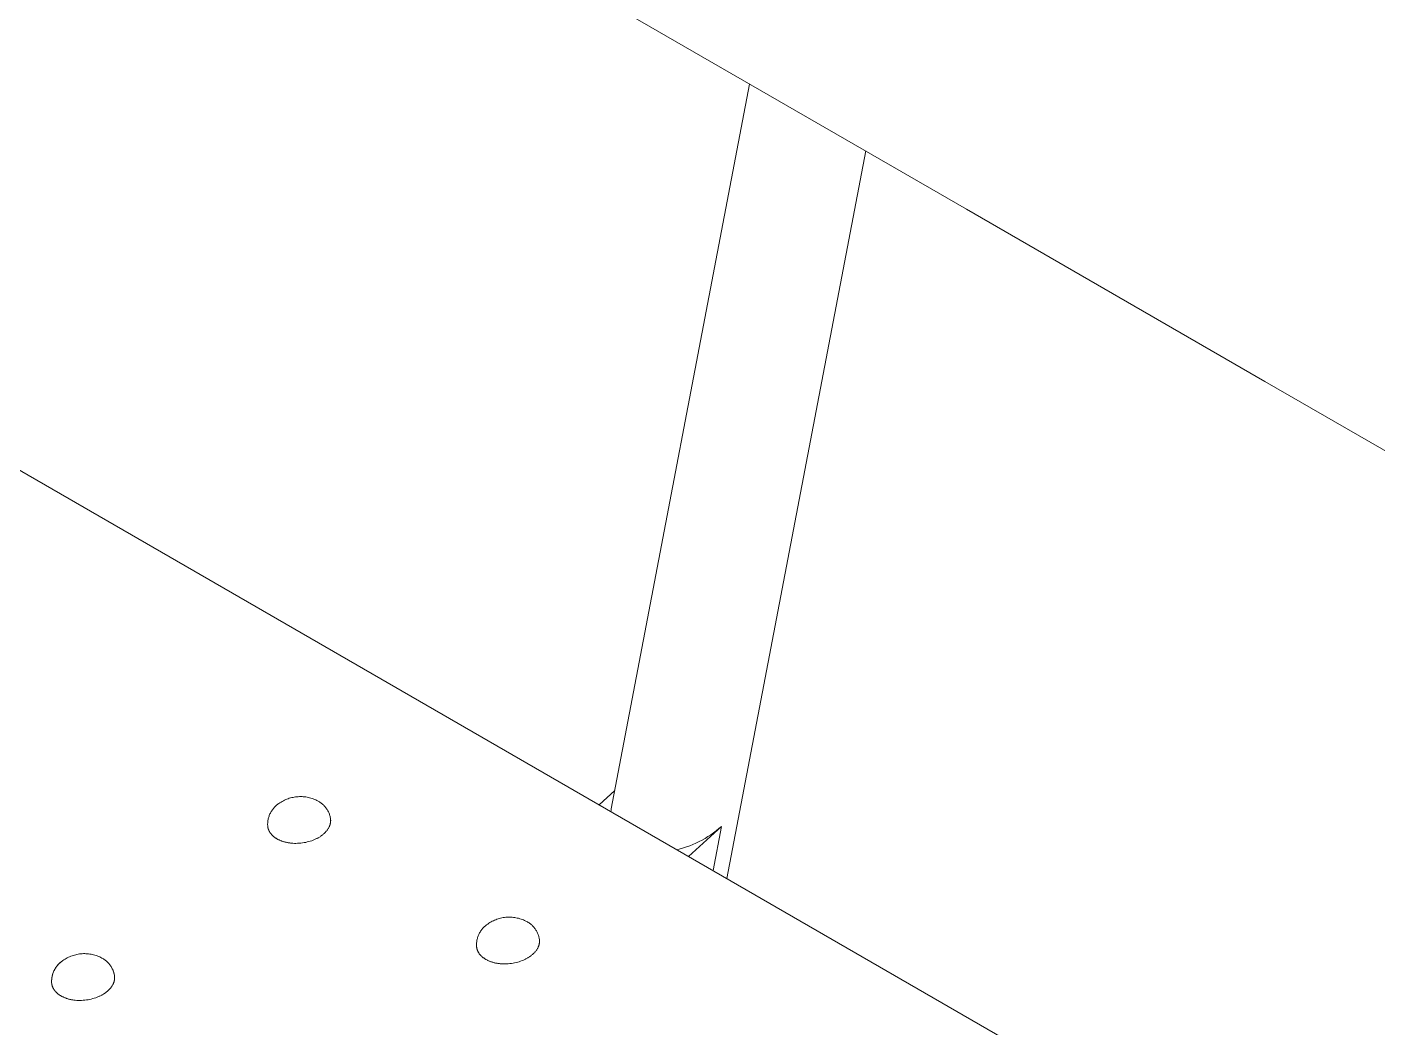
# Model space of a CAD drawing. Header units: millimetres. Extents: x -67 to 4862, y -244 to 3199.
# Drawn here: x 3410.8 to 3671.2, y 1704.1 to 1897 of the extents above; entities that cross this region are included whole.
import ezdxf

# ---------------------------------------------------------------- set-up
doc = ezdxf.new("R2010")
doc.units = ezdxf.units.MM
doc.layers.add('ZANO_R', color=7, linetype='Continuous', lineweight=0)

msp = doc.modelspace()

# ---------------------------------------------------------------- linework, layer by layer
at = {"layer": 'ZANO_R'}
for p, q in [((3425.08, 1958.24), (3592, 1861.87)), ((3523.47, 1746.14), (3550.14, 1886.03)), ((3572.54, 1873.11), (3545.76, 1732.7)), ((3592, 1861.87), (3649.55, 1828.64)), ((3649.55, 1828.64), (4570.03, 1297.2)), ((4086.7, 1420.39), (3400.65, 1816.49)), ((3459.23, 1747.11), (3459.37, 1747.21)), ((3459.37, 1747.21), (3459.57, 1747.35)), ((3459.57, 1747.35), (3459.78, 1747.48)), ((3459.78, 1747.48), (3460, 1747.6)), ((3460, 1747.6), (3460.22, 1747.72)), ((3460.22, 1747.72), (3460.44, 1747.83)), ((3460.44, 1747.83), (3460.67, 1747.94)), ((3460.67, 1747.94), (3460.89, 1748.03)), ((3460.89, 1748.03), (3461.13, 1748.12)), ((3461.13, 1748.12), (3461.36, 1748.2)), ((3461.36, 1748.2), (3461.6, 1748.27)), ((3461.6, 1748.27), (3461.84, 1748.33)), ((3461.84, 1748.33), (3462.09, 1748.38)), ((3462.09, 1748.38), (3462.33, 1748.43)), ((3462.33, 1748.43), (3462.58, 1748.46)), ((3462.58, 1748.46), (3462.82, 1748.49)), ((3462.82, 1748.49), (3463.07, 1748.51)), ((3463.07, 1748.51), (3463.32, 1748.52)), ((3463.32, 1748.52), (3463.57, 1748.53)), ((3463.57, 1748.53), (3463.82, 1748.52)), ((3463.82, 1748.52), (3464.06, 1748.5)), ((3464.06, 1748.5), (3464.31, 1748.48)), ((3464.31, 1748.48), (3464.56, 1748.45)), ((3464.56, 1748.45), (3464.8, 1748.41)), ((3464.8, 1748.41), (3465.05, 1748.36)), ((3465.05, 1748.36), (3465.29, 1748.3)), ((3465.29, 1748.3), (3465.53, 1748.23)), ((3465.53, 1748.23), (3465.77, 1748.16)), ((3465.77, 1748.16), (3466, 1748.08)), ((3466, 1748.08), (3466.23, 1747.98)), ((3466.23, 1747.98), (3466.46, 1747.89)), ((3466.46, 1747.89), (3466.69, 1747.78)), ((3466.69, 1747.78), (3466.91, 1747.66)), ((3466.91, 1747.66), (3467.05, 1747.59)), ((3467.05, 1747.59), (3467.19, 1747.5)), ((3467.19, 1747.5), (3467.32, 1747.41)), ((3467.32, 1747.41), (3467.45, 1747.32)), ((3467.45, 1747.32), (3467.58, 1747.22)), ((3467.58, 1747.22), (3467.71, 1747.12)), ((3521.11, 1746.94), (3524.15, 1749.7)), ((3457.36, 1744.42), (3457.4, 1744.58)), ((3457.4, 1744.58), (3457.46, 1744.74)), ((3457.46, 1744.74), (3457.51, 1744.89)), ((3457.51, 1744.89), (3457.58, 1745.05)), ((3457.58, 1745.05), (3457.64, 1745.2)), ((3457.64, 1745.2), (3457.72, 1745.35)), ((3457.72, 1745.35), (3457.79, 1745.5)), ((3457.79, 1745.5), (3457.88, 1745.65)), ((3457.88, 1745.65), (3457.97, 1745.79)), ((3457.97, 1745.79), (3458.06, 1745.93)), ((3458.06, 1745.93), (3458.16, 1746.06)), ((3458.16, 1746.06), (3458.26, 1746.19)), ((3458.26, 1746.19), (3458.37, 1746.32)), ((3458.37, 1746.32), (3458.48, 1746.45)), ((3458.48, 1746.45), (3458.59, 1746.57)), ((3458.59, 1746.57), (3458.71, 1746.69)), ((3458.71, 1746.69), (3458.84, 1746.8)), ((3458.84, 1746.8), (3458.96, 1746.91)), ((3458.96, 1746.91), (3459.1, 1747.01)), ((3459.1, 1747.01), (3459.23, 1747.11)), ((3467.71, 1747.12), (3467.83, 1747.02)), ((3467.83, 1747.02), (3467.95, 1746.91)), ((3467.95, 1746.91), (3468.06, 1746.79)), ((3468.06, 1746.79), (3468.17, 1746.67)), ((3468.17, 1746.67), (3468.28, 1746.55)), ((3468.28, 1746.55), (3468.38, 1746.42)), ((3468.38, 1746.42), (3468.48, 1746.3)), ((3468.48, 1746.3), (3468.57, 1746.16)), ((3468.57, 1746.16), (3468.66, 1746.03)), ((3468.66, 1746.03), (3468.75, 1745.89)), ((3468.75, 1745.89), (3468.82, 1745.75)), ((3468.82, 1745.75), (3468.9, 1745.6)), ((3468.9, 1745.6), (3468.97, 1745.46)), ((3468.97, 1745.46), (3469.03, 1745.31)), ((3469.03, 1745.31), (3469.09, 1745.16)), ((3469.09, 1745.16), (3469.14, 1745)), ((3469.14, 1745), (3469.19, 1744.85)), ((3469.19, 1744.85), (3469.23, 1744.69)), ((3469.23, 1744.69), (3469.27, 1744.54)), ((3523.39, 1745.62), (3523.42, 1745.88)), ((3523.42, 1745.88), (3523.47, 1746.13)), ((3457.19, 1743.26), (3457.2, 1743.43)), ((3457.19, 1743.09), (3457.19, 1743.26)), ((3457.2, 1742.93), (3457.19, 1743.09)), ((3457.2, 1743.43), (3457.21, 1743.59)), ((3457.21, 1742.76), (3457.2, 1742.93)), ((3457.21, 1743.59), (3457.23, 1743.76)), ((3457.21, 1742.76), (3457.21, 1742.71)), ((3457.21, 1742.71), (3457.22, 1742.67)), ((3457.22, 1742.67), (3457.23, 1742.62)), ((3457.23, 1743.76), (3457.25, 1743.93)), ((3457.23, 1742.62), (3457.23, 1742.58)), ((3457.23, 1742.58), (3457.24, 1742.53)), ((3457.24, 1742.53), (3457.25, 1742.48)), ((3457.25, 1743.93), (3457.28, 1744.09)), ((3457.25, 1742.48), (3457.27, 1742.44)), ((3457.27, 1742.44), (3457.28, 1742.39)), ((3457.28, 1744.09), (3457.32, 1744.25)), ((3457.28, 1742.39), (3457.29, 1742.35)), ((3457.29, 1742.35), (3457.3, 1742.3)), ((3457.3, 1742.3), (3457.32, 1742.26)), ((3457.32, 1744.25), (3457.36, 1744.42)), ((3457.32, 1742.26), (3457.33, 1742.22)), ((3457.33, 1742.22), (3457.36, 1742.13)), ((3457.36, 1742.13), (3457.4, 1742.04)), ((3457.4, 1742.04), (3457.44, 1741.96)), ((3457.44, 1741.96), (3457.48, 1741.87)), ((3468.51, 1741.85), (3468.59, 1741.95)), ((3468.59, 1741.95), (3468.67, 1742.04)), ((3468.67, 1742.04), (3468.74, 1742.14)), ((3468.74, 1742.14), (3468.81, 1742.25)), ((3468.81, 1742.25), (3468.88, 1742.35)), ((3468.88, 1742.35), (3468.94, 1742.45)), ((3468.94, 1742.45), (3468.99, 1742.56)), ((3468.99, 1742.56), (3469.05, 1742.66)), ((3469.05, 1742.66), (3469.07, 1742.72)), ((3469.07, 1742.72), (3469.1, 1742.77)), ((3469.1, 1742.77), (3469.12, 1742.83)), ((3469.12, 1742.83), (3469.14, 1742.88)), ((3469.14, 1742.88), (3469.16, 1742.94)), ((3469.16, 1742.94), (3469.18, 1742.99)), ((3469.18, 1742.99), (3469.2, 1743.05)), ((3469.2, 1743.05), (3469.22, 1743.1)), ((3469.22, 1743.1), (3469.24, 1743.16)), ((3469.24, 1743.16), (3469.25, 1743.21)), ((3469.25, 1743.21), (3469.27, 1743.27)), ((3469.27, 1744.54), (3469.3, 1744.38)), ((3469.27, 1743.27), (3469.28, 1743.32)), ((3469.28, 1743.32), (3469.29, 1743.38)), ((3469.29, 1743.38), (3469.3, 1743.43)), ((3469.3, 1744.38), (3469.33, 1744.22)), ((3469.3, 1743.43), (3469.31, 1743.49)), ((3469.31, 1743.49), (3469.32, 1743.55)), ((3469.32, 1743.55), (3469.33, 1743.6)), ((3469.33, 1744.16), (3469.33, 1744.22)), ((3469.34, 1744.11), (3469.33, 1744.16)), ((3469.33, 1743.66), (3469.34, 1743.72)), ((3469.33, 1743.6), (3469.33, 1743.66)), ((3469.34, 1744.05), (3469.34, 1744.11)), ((3469.34, 1743.99), (3469.34, 1744.05)), ((3469.35, 1743.94), (3469.34, 1743.99)), ((3469.34, 1743.83), (3469.35, 1743.88)), ((3469.34, 1743.77), (3469.34, 1743.83)), ((3469.34, 1743.72), (3469.34, 1743.77)), ((3469.35, 1743.88), (3469.35, 1743.94)), ((3538.38, 1736.97), (3544.71, 1742.77)), ((3543.09, 1734.25), (3544.71, 1742.77)), ((3544.22, 1742.34), (3543.71, 1741.93)), ((3544.71, 1742.77), (3544.22, 1742.34)), ((3457.48, 1741.87), (3457.52, 1741.79)), ((3457.52, 1741.79), (3457.57, 1741.71)), ((3457.57, 1741.71), (3457.62, 1741.62)), ((3457.62, 1741.62), (3457.67, 1741.55)), ((3457.67, 1741.55), (3457.73, 1741.47)), ((3457.73, 1741.47), (3457.79, 1741.39)), ((3457.79, 1741.39), (3457.85, 1741.31)), ((3457.85, 1741.31), (3457.91, 1741.24)), ((3457.91, 1741.24), (3457.97, 1741.17)), ((3457.97, 1741.17), (3458.04, 1741.1)), ((3458.04, 1741.1), (3458.11, 1741.03)), ((3458.11, 1741.03), (3458.18, 1740.96)), ((3458.18, 1740.96), (3458.26, 1740.89)), ((3458.26, 1740.89), (3458.33, 1740.83)), ((3458.33, 1740.83), (3458.41, 1740.77)), ((3458.41, 1740.77), (3458.49, 1740.71)), ((3458.49, 1740.71), (3458.57, 1740.65)), ((3458.57, 1740.65), (3458.65, 1740.59)), ((3458.65, 1740.59), (3458.73, 1740.53)), ((3458.73, 1740.53), (3458.81, 1740.48)), ((3458.81, 1740.48), (3458.9, 1740.43)), ((3458.9, 1740.43), (3458.99, 1740.37)), ((3458.99, 1740.37), (3459.08, 1740.32)), ((3459.08, 1740.32), (3459.18, 1740.27)), ((3459.18, 1740.27), (3459.29, 1740.21)), ((3459.29, 1740.21), (3459.39, 1740.16)), ((3459.39, 1740.16), (3459.5, 1740.11)), ((3459.5, 1740.11), (3459.61, 1740.06)), ((3459.61, 1740.06), (3459.73, 1740.02)), ((3459.73, 1740.02), (3459.84, 1739.97)), ((3459.84, 1739.97), (3459.96, 1739.93)), ((3459.96, 1739.93), (3460.09, 1739.89)), ((3460.09, 1739.89), (3460.21, 1739.85)), ((3460.21, 1739.85), (3460.34, 1739.81)), ((3460.34, 1739.81), (3460.47, 1739.77)), ((3460.47, 1739.77), (3460.6, 1739.74)), ((3460.6, 1739.74), (3460.74, 1739.71)), ((3460.74, 1739.71), (3460.88, 1739.68)), ((3460.88, 1739.68), (3461.02, 1739.65)), ((3461.02, 1739.65), (3461.16, 1739.62)), ((3461.16, 1739.62), (3461.3, 1739.6)), ((3461.3, 1739.6), (3461.45, 1739.58)), ((3461.45, 1739.58), (3461.59, 1739.56)), ((3461.59, 1739.56), (3461.74, 1739.54)), ((3461.74, 1739.54), (3462.05, 1739.52)), ((3462.05, 1739.52), (3462.35, 1739.5)), ((3462.35, 1739.5), (3462.66, 1739.5)), ((3462.66, 1739.5), (3462.98, 1739.51)), ((3462.98, 1739.51), (3463.29, 1739.52)), ((3463.29, 1739.52), (3463.61, 1739.55)), ((3463.61, 1739.55), (3463.92, 1739.59)), ((3463.92, 1739.59), (3464.23, 1739.64)), ((3464.23, 1739.64), (3464.54, 1739.7)), ((3464.54, 1739.7), (3464.84, 1739.77)), ((3464.84, 1739.77), (3465.14, 1739.84)), ((3465.14, 1739.84), (3465.42, 1739.93)), ((3465.42, 1739.93), (3465.7, 1740.02)), ((3465.7, 1740.02), (3465.98, 1740.13)), ((3465.98, 1740.13), (3466.24, 1740.24)), ((3466.24, 1740.24), (3466.37, 1740.29)), ((3466.37, 1740.29), (3466.49, 1740.35)), ((3466.49, 1740.35), (3466.61, 1740.41)), ((3466.61, 1740.41), (3466.73, 1740.47)), ((3466.73, 1740.47), (3466.85, 1740.53)), ((3466.85, 1740.53), (3466.96, 1740.6)), ((3466.96, 1740.6), (3467.07, 1740.66)), ((3467.07, 1740.66), (3467.18, 1740.73)), ((3467.18, 1740.73), (3467.29, 1740.79)), ((3467.29, 1740.79), (3467.39, 1740.86)), ((3467.39, 1740.86), (3467.49, 1740.93)), ((3467.49, 1740.93), (3467.58, 1741)), ((3467.58, 1741), (3467.69, 1741.07)), ((3467.69, 1741.07), (3467.79, 1741.15)), ((3467.79, 1741.15), (3467.89, 1741.23)), ((3467.89, 1741.23), (3467.98, 1741.31)), ((3467.98, 1741.31), (3468.08, 1741.4)), ((3468.08, 1741.4), (3468.17, 1741.48)), ((3468.17, 1741.48), (3468.26, 1741.57)), ((3468.26, 1741.57), (3468.35, 1741.66)), ((3468.35, 1741.66), (3468.43, 1741.76)), ((3468.43, 1741.76), (3468.51, 1741.85)), ((3539.81, 1739.55), (3539.21, 1739.29)), ((3540.4, 1739.84), (3539.81, 1739.55)), ((3540.98, 1740.14), (3540.4, 1739.84)), ((3541.55, 1740.46), (3540.98, 1740.14)), ((3542.11, 1740.8), (3541.55, 1740.46)), ((3542.65, 1741.16), (3542.11, 1740.8)), ((3543.19, 1741.54), (3542.65, 1741.16)), ((3543.71, 1741.93), (3543.19, 1741.54)), ((3536.74, 1738.44), (3536.1, 1738.28)), ((3537.37, 1738.62), (3536.74, 1738.44)), ((3537.99, 1738.82), (3537.37, 1738.62)), ((3538.6, 1739.05), (3537.99, 1738.82)), ((3539.21, 1739.29), (3538.6, 1739.05)), ((3499.25, 1723.65), (3499.38, 1723.75)), ((3499.38, 1723.75), (3499.52, 1723.85)), ((3499.52, 1723.85), (3499.66, 1723.94)), ((3499.66, 1723.94), (3499.86, 1724.08)), ((3499.86, 1724.08), (3500.07, 1724.22)), ((3500.07, 1724.22), (3500.29, 1724.34)), ((3500.29, 1724.34), (3500.51, 1724.46)), ((3500.51, 1724.46), (3500.73, 1724.57)), ((3500.73, 1724.57), (3500.95, 1724.68)), ((3500.95, 1724.68), (3501.18, 1724.77)), ((3501.18, 1724.77), (3501.42, 1724.86)), ((3501.42, 1724.86), (3501.65, 1724.94)), ((3501.65, 1724.94), (3501.89, 1725.01)), ((3501.89, 1725.01), (3502.13, 1725.07)), ((3502.13, 1725.07), (3502.37, 1725.12)), ((3502.37, 1725.12), (3502.62, 1725.17)), ((3502.62, 1725.17), (3502.87, 1725.2)), ((3502.87, 1725.2), (3503.11, 1725.23)), ((3503.11, 1725.23), (3503.36, 1725.25)), ((3503.36, 1725.25), (3503.61, 1725.26)), ((3503.61, 1725.26), (3503.86, 1725.26)), ((3503.86, 1725.26), (3504.11, 1725.26)), ((3504.11, 1725.26), (3504.35, 1725.24)), ((3504.35, 1725.24), (3504.6, 1725.22)), ((3504.6, 1725.22), (3504.85, 1725.19)), ((3504.85, 1725.19), (3505.09, 1725.15)), ((3505.09, 1725.15), (3505.34, 1725.1)), ((3505.34, 1725.1), (3505.58, 1725.04)), ((3505.58, 1725.04), (3505.82, 1724.97)), ((3505.82, 1724.97), (3506.06, 1724.9)), ((3506.06, 1724.9), (3506.29, 1724.81)), ((3506.29, 1724.81), (3506.52, 1724.72)), ((3506.52, 1724.72), (3506.75, 1724.63)), ((3506.75, 1724.63), (3506.97, 1724.52)), ((3506.97, 1724.52), (3507.19, 1724.4)), ((3507.19, 1724.4), (3507.34, 1724.33)), ((3507.34, 1724.33), (3507.47, 1724.24)), ((3507.47, 1724.24), (3507.61, 1724.15)), ((3507.61, 1724.15), (3507.74, 1724.06)), ((3507.74, 1724.06), (3507.87, 1723.96)), ((3507.87, 1723.96), (3508, 1723.86)), ((3508, 1723.86), (3508.12, 1723.75)), ((3508.12, 1723.75), (3508.24, 1723.64)), ((3497.61, 1720.99), (3497.65, 1721.16)), ((3497.65, 1721.16), (3497.69, 1721.32)), ((3497.69, 1721.32), (3497.74, 1721.48)), ((3497.74, 1721.48), (3497.8, 1721.63)), ((3497.8, 1721.63), (3497.86, 1721.79)), ((3497.86, 1721.79), (3497.93, 1721.94)), ((3497.93, 1721.94), (3498.01, 1722.09)), ((3498.01, 1722.09), (3498.08, 1722.24)), ((3498.08, 1722.24), (3498.17, 1722.38)), ((3498.17, 1722.38), (3498.26, 1722.53)), ((3498.26, 1722.53), (3498.35, 1722.67)), ((3498.35, 1722.67), (3498.45, 1722.8)), ((3498.45, 1722.8), (3498.55, 1722.93)), ((3498.55, 1722.93), (3498.66, 1723.06)), ((3498.66, 1723.06), (3498.77, 1723.19)), ((3498.77, 1723.19), (3498.88, 1723.31)), ((3498.88, 1723.31), (3499, 1723.43)), ((3499, 1723.43), (3499.13, 1723.54)), ((3499.13, 1723.54), (3499.25, 1723.65)), ((3508.24, 1723.64), (3508.35, 1723.53)), ((3508.35, 1723.53), (3508.46, 1723.41)), ((3508.46, 1723.41), (3508.57, 1723.29)), ((3508.57, 1723.29), (3508.67, 1723.16)), ((3508.67, 1723.16), (3508.77, 1723.03)), ((3508.77, 1723.03), (3508.86, 1722.9)), ((3508.86, 1722.9), (3508.95, 1722.77)), ((3508.95, 1722.77), (3509.03, 1722.63)), ((3509.03, 1722.63), (3509.11, 1722.49)), ((3509.11, 1722.49), (3509.19, 1722.34)), ((3509.19, 1722.34), (3509.26, 1722.2)), ((3509.26, 1722.2), (3509.32, 1722.05)), ((3509.32, 1722.05), (3509.38, 1721.9)), ((3509.38, 1721.9), (3509.43, 1721.74)), ((3509.43, 1721.74), (3509.48, 1721.59)), ((3509.48, 1721.59), (3509.52, 1721.43)), ((3509.52, 1721.43), (3509.56, 1721.27)), ((3509.56, 1721.27), (3509.59, 1721.12)), ((3509.59, 1721.12), (3509.62, 1720.96)), ((3497.48, 1720), (3497.49, 1720.17)), ((3497.48, 1719.83), (3497.48, 1720)), ((3497.48, 1719.66), (3497.48, 1719.83)), ((3497.49, 1719.5), (3497.48, 1719.66)), ((3497.49, 1720.17), (3497.5, 1720.33)), ((3497.5, 1719.45), (3497.49, 1719.5)), ((3497.5, 1720.33), (3497.52, 1720.5)), ((3497.51, 1719.41), (3497.5, 1719.45)), ((3497.52, 1719.36), (3497.51, 1719.41)), ((3497.52, 1720.5), (3497.54, 1720.67)), ((3497.52, 1719.31), (3497.52, 1719.36)), ((3497.53, 1719.27), (3497.52, 1719.31)), ((3497.54, 1719.22), (3497.53, 1719.27)), ((3497.54, 1720.67), (3497.57, 1720.83)), ((3497.55, 1719.18), (3497.54, 1719.22)), ((3497.57, 1719.13), (3497.55, 1719.18)), ((3497.57, 1720.83), (3497.61, 1720.99)), ((3497.58, 1719.09), (3497.57, 1719.13)), ((3497.59, 1719.04), (3497.58, 1719.09)), ((3497.61, 1719), (3497.59, 1719.04)), ((3497.62, 1718.95), (3497.61, 1719)), ((3497.65, 1718.87), (3497.62, 1718.95)), ((3497.69, 1718.78), (3497.65, 1718.87)), ((3497.73, 1718.69), (3497.69, 1718.78)), ((3497.77, 1718.61), (3497.73, 1718.69)), ((3497.81, 1718.53), (3497.77, 1718.61)), ((3497.86, 1718.44), (3497.81, 1718.53)), ((3508.8, 1718.59), (3508.72, 1718.49)), ((3508.88, 1718.69), (3508.8, 1718.59)), ((3508.96, 1718.78), (3508.88, 1718.69)), ((3509.03, 1718.88), (3508.96, 1718.78)), ((3509.1, 1718.98), (3509.03, 1718.88)), ((3509.16, 1719.09), (3509.1, 1718.98)), ((3509.23, 1719.19), (3509.16, 1719.09)), ((3509.28, 1719.3), (3509.23, 1719.19)), ((3509.34, 1719.4), (3509.28, 1719.3)), ((3509.36, 1719.46), (3509.34, 1719.4)), ((3509.39, 1719.51), (3509.36, 1719.46)), ((3509.41, 1719.57), (3509.39, 1719.51)), ((3509.43, 1719.62), (3509.41, 1719.57)), ((3509.45, 1719.67), (3509.43, 1719.62)), ((3509.47, 1719.73), (3509.45, 1719.67)), ((3509.49, 1719.78), (3509.47, 1719.73)), ((3509.51, 1719.84), (3509.49, 1719.78)), ((3509.53, 1719.9), (3509.51, 1719.84)), ((3509.54, 1719.95), (3509.53, 1719.9)), ((3509.56, 1720.01), (3509.54, 1719.95)), ((3509.57, 1720.06), (3509.56, 1720.01)), ((3509.58, 1720.12), (3509.57, 1720.06)), ((3509.59, 1720.17), (3509.58, 1720.12)), ((3509.6, 1720.23), (3509.59, 1720.17)), ((3509.61, 1720.29), (3509.6, 1720.23)), ((3509.62, 1720.34), (3509.61, 1720.29)), ((3509.62, 1720.96), (3509.62, 1720.9)), ((3509.62, 1720.9), (3509.63, 1720.85)), ((3509.63, 1720.45), (3509.62, 1720.4)), ((3509.62, 1720.4), (3509.62, 1720.34)), ((3509.63, 1720.85), (3509.63, 1720.79)), ((3509.63, 1720.79), (3509.63, 1720.73)), ((3509.63, 1720.73), (3509.64, 1720.68)), ((3509.64, 1720.62), (3509.63, 1720.57)), ((3509.63, 1720.57), (3509.63, 1720.51)), ((3509.63, 1720.51), (3509.63, 1720.45)), ((3509.64, 1720.68), (3509.64, 1720.62)), ((3416.58, 1715.87), (3416.69, 1716)), ((3416.59, 1715.89), (3416.7, 1716.02)), ((3416.69, 1716), (3416.8, 1716.13)), ((3416.7, 1716.02), (3416.81, 1716.14)), ((3416.8, 1716.13), (3416.92, 1716.25)), ((3416.81, 1716.14), (3416.93, 1716.26)), ((3416.92, 1716.25), (3417.04, 1716.37)), ((3416.93, 1716.26), (3417.05, 1716.38)), ((3417.04, 1716.37), (3417.16, 1716.48)), ((3417.05, 1716.38), (3417.17, 1716.49)), ((3417.16, 1716.48), (3417.29, 1716.59)), ((3417.17, 1716.49), (3417.3, 1716.6)), ((3417.29, 1716.59), (3417.43, 1716.7)), ((3417.3, 1716.6), (3417.43, 1716.7)), ((3417.43, 1716.7), (3417.56, 1716.8)), ((3417.43, 1716.7), (3417.56, 1716.8)), ((3417.56, 1716.8), (3417.7, 1716.9)), ((3417.56, 1716.8), (3417.7, 1716.9)), ((3417.7, 1716.9), (3417.91, 1717.04)), ((3417.7, 1716.9), (3417.91, 1717.04)), ((3417.91, 1717.04), (3418.12, 1717.17)), ((3417.91, 1717.04), (3418.12, 1717.17)), ((3418.12, 1717.17), (3418.33, 1717.3)), ((3418.12, 1717.17), (3418.33, 1717.3)), ((3418.33, 1717.3), (3418.55, 1717.42)), ((3418.33, 1717.3), (3418.55, 1717.42)), ((3418.55, 1717.42), (3418.77, 1717.53)), ((3418.55, 1717.42), (3418.77, 1717.53)), ((3418.77, 1717.53), (3419, 1717.63)), ((3418.77, 1717.53), (3419, 1717.63)), ((3419, 1717.63), (3419.23, 1717.72)), ((3419, 1717.63), (3419.23, 1717.72)), ((3419.23, 1717.72), (3419.46, 1717.81)), ((3419.23, 1717.72), (3419.46, 1717.81)), ((3419.46, 1717.81), (3419.7, 1717.89)), ((3419.46, 1717.81), (3419.7, 1717.89)), ((3419.7, 1717.89), (3419.94, 1717.96)), ((3419.7, 1717.89), (3419.94, 1717.96)), ((3419.94, 1717.96), (3420.18, 1718.02)), ((3419.94, 1717.96), (3420.18, 1718.02)), ((3420.18, 1718.02), (3420.42, 1718.08)), ((3420.18, 1718.02), (3420.42, 1718.08)), ((3420.42, 1718.08), (3420.66, 1718.12)), ((3420.42, 1718.08), (3420.66, 1718.12)), ((3420.66, 1718.12), (3420.91, 1718.16)), ((3420.66, 1718.12), (3420.91, 1718.16)), ((3420.91, 1718.16), (3421.16, 1718.19)), ((3420.91, 1718.16), (3421.16, 1718.19)), ((3421.16, 1718.19), (3421.41, 1718.21)), ((3421.16, 1718.19), (3421.41, 1718.21)), ((3421.41, 1718.21), (3421.65, 1718.22)), ((3421.41, 1718.21), (3421.65, 1718.22)), ((3421.65, 1718.22), (3421.9, 1718.22)), ((3421.65, 1718.22), (3421.9, 1718.22)), ((3421.9, 1718.22), (3422.15, 1718.21)), ((3421.9, 1718.22), (3422.15, 1718.21)), ((3422.15, 1718.21), (3422.4, 1718.2)), ((3422.15, 1718.21), (3422.4, 1718.2)), ((3422.4, 1718.2), (3422.65, 1718.17)), ((3422.4, 1718.2), (3422.65, 1718.17)), ((3422.65, 1718.17), (3422.89, 1718.14)), ((3422.65, 1718.17), (3422.89, 1718.14)), ((3422.89, 1718.14), (3423.14, 1718.1)), ((3422.89, 1718.14), (3423.14, 1718.1)), ((3423.14, 1718.1), (3423.38, 1718.05)), ((3423.14, 1718.1), (3423.38, 1718.05)), ((3423.38, 1718.05), (3423.62, 1717.99)), ((3423.38, 1718.05), (3423.62, 1717.99)), ((3423.62, 1717.99), (3423.86, 1717.93)), ((3423.62, 1717.99), (3423.86, 1717.93)), ((3423.86, 1717.93), (3424.1, 1717.85)), ((3423.86, 1717.93), (3424.1, 1717.85)), ((3424.1, 1717.85), (3424.34, 1717.77)), ((3424.1, 1717.85), (3424.34, 1717.77)), ((3424.34, 1717.77), (3424.57, 1717.68)), ((3424.34, 1717.77), (3424.57, 1717.68)), ((3424.57, 1717.68), (3424.8, 1717.58)), ((3424.57, 1717.68), (3424.8, 1717.58)), ((3424.8, 1717.58), (3425.02, 1717.47)), ((3424.8, 1717.58), (3425.02, 1717.47)), ((3425.02, 1717.47), (3425.24, 1717.36)), ((3425.02, 1717.47), (3425.24, 1717.36)), ((3425.24, 1717.36), (3425.38, 1717.28)), ((3425.24, 1717.36), (3425.38, 1717.28)), ((3425.38, 1717.28), (3425.52, 1717.2)), ((3425.38, 1717.28), (3425.52, 1717.2)), ((3425.52, 1717.2), (3425.65, 1717.11)), ((3425.52, 1717.2), (3425.66, 1717.11)), ((3425.65, 1717.11), (3425.78, 1717.02)), ((3425.66, 1717.11), (3425.79, 1717.01)), ((3425.78, 1717.02), (3425.91, 1716.92)), ((3425.79, 1717.01), (3425.92, 1716.92)), ((3425.91, 1716.92), (3426.03, 1716.82)), ((3425.92, 1716.92), (3426.04, 1716.81)), ((3426.03, 1716.82), (3426.15, 1716.72)), ((3426.04, 1716.81), (3426.17, 1716.71)), ((3426.15, 1716.72), (3426.27, 1716.61)), ((3426.17, 1716.71), (3426.28, 1716.6)), ((3426.27, 1716.61), (3426.38, 1716.5)), ((3426.28, 1716.6), (3426.4, 1716.48)), ((3426.38, 1716.5), (3426.49, 1716.38)), ((3426.4, 1716.48), (3426.51, 1716.37)), ((3426.49, 1716.38), (3426.6, 1716.26)), ((3426.51, 1716.37), (3426.62, 1716.24)), ((3426.6, 1716.26), (3426.7, 1716.14)), ((3426.62, 1716.24), (3426.72, 1716.12)), ((3426.7, 1716.14), (3426.8, 1716.01)), ((3426.72, 1716.12), (3426.82, 1715.99)), ((3426.8, 1716.01), (3426.89, 1715.88)), ((3426.82, 1715.99), (3426.91, 1715.86)), ((3497.91, 1718.36), (3497.86, 1718.44)), ((3497.96, 1718.28), (3497.91, 1718.36)), ((3498.02, 1718.21), (3497.96, 1718.28)), ((3498.08, 1718.13), (3498.02, 1718.21)), ((3498.14, 1718.05), (3498.08, 1718.13)), ((3498.2, 1717.98), (3498.14, 1718.05)), ((3498.26, 1717.91), (3498.2, 1717.98)), ((3498.33, 1717.84), (3498.26, 1717.91)), ((3498.4, 1717.77), (3498.33, 1717.84)), ((3498.47, 1717.7), (3498.4, 1717.77)), ((3498.54, 1717.63), (3498.47, 1717.7)), ((3498.62, 1717.57), (3498.54, 1717.63)), ((3498.7, 1717.51), (3498.62, 1717.57)), ((3498.78, 1717.44), (3498.7, 1717.51)), ((3498.86, 1717.39), (3498.78, 1717.44)), ((3498.94, 1717.33), (3498.86, 1717.39)), ((3499.02, 1717.27), (3498.94, 1717.33)), ((3499.1, 1717.22), (3499.02, 1717.27)), ((3499.19, 1717.16), (3499.1, 1717.22)), ((3499.28, 1717.11), (3499.19, 1717.16)), ((3499.37, 1717.06), (3499.28, 1717.11)), ((3499.47, 1717.01), (3499.37, 1717.06)), ((3499.57, 1716.95), (3499.47, 1717.01)), ((3499.68, 1716.9), (3499.57, 1716.95)), ((3499.79, 1716.85), (3499.68, 1716.9)), ((3499.9, 1716.8), (3499.79, 1716.85)), ((3500.01, 1716.76), (3499.9, 1716.8)), ((3500.13, 1716.71), (3500.01, 1716.76)), ((3500.25, 1716.67), (3500.13, 1716.71)), ((3500.37, 1716.63), (3500.25, 1716.67)), ((3500.5, 1716.59), (3500.37, 1716.63)), ((3500.63, 1716.55), (3500.5, 1716.59)), ((3500.76, 1716.51), (3500.63, 1716.55)), ((3500.89, 1716.48), (3500.76, 1716.51)), ((3501.03, 1716.44), (3500.89, 1716.48)), ((3501.16, 1716.41), (3501.03, 1716.44)), ((3501.3, 1716.39), (3501.16, 1716.41)), ((3501.45, 1716.36), (3501.3, 1716.39)), ((3501.59, 1716.34), (3501.45, 1716.36)), ((3501.74, 1716.32), (3501.59, 1716.34)), ((3501.88, 1716.3), (3501.74, 1716.32)), ((3502.03, 1716.28), (3501.88, 1716.3)), ((3502.34, 1716.26), (3502.03, 1716.28)), ((3502.64, 1716.24), (3502.34, 1716.26)), ((3502.95, 1716.24), (3502.64, 1716.24)), ((3503.27, 1716.25), (3502.95, 1716.24)), ((3503.58, 1716.26), (3503.27, 1716.25)), ((3503.9, 1716.29), (3503.58, 1716.26)), ((3504.21, 1716.33), (3503.9, 1716.29)), ((3504.52, 1716.38), (3504.21, 1716.33)), ((3504.83, 1716.44), (3504.52, 1716.38)), ((3505.13, 1716.51), (3504.83, 1716.44)), ((3505.42, 1716.58), (3505.13, 1716.51)), ((3505.71, 1716.67), (3505.42, 1716.58)), ((3505.99, 1716.76), (3505.71, 1716.67)), ((3506.27, 1716.87), (3505.99, 1716.76)), ((3506.53, 1716.97), (3506.27, 1716.87)), ((3506.66, 1717.03), (3506.53, 1716.97)), ((3506.78, 1717.09), (3506.66, 1717.03)), ((3506.9, 1717.15), (3506.78, 1717.09)), ((3507.02, 1717.21), (3506.9, 1717.15)), ((3507.14, 1717.27), (3507.02, 1717.21)), ((3507.25, 1717.34), (3507.14, 1717.27)), ((3507.36, 1717.4), (3507.25, 1717.34)), ((3507.47, 1717.47), (3507.36, 1717.4)), ((3507.58, 1717.53), (3507.47, 1717.47)), ((3507.68, 1717.6), (3507.58, 1717.53)), ((3507.78, 1717.67), (3507.68, 1717.6)), ((3507.87, 1717.73), (3507.78, 1717.67)), ((3507.97, 1717.81), (3507.87, 1717.73)), ((3508.08, 1717.89), (3507.97, 1717.81)), ((3508.17, 1717.97), (3508.08, 1717.89)), ((3508.27, 1718.05), (3508.17, 1717.97)), ((3508.37, 1718.14), (3508.27, 1718.05)), ((3508.46, 1718.22), (3508.37, 1718.14)), ((3508.55, 1718.31), (3508.46, 1718.22)), ((3508.64, 1718.4), (3508.55, 1718.31)), ((3508.72, 1718.49), (3508.64, 1718.4)), ((3415.54, 1713.29), (3415.56, 1713.45)), ((3415.54, 1713.22), (3415.55, 1713.39)), ((3415.55, 1713.39), (3415.58, 1713.55)), ((3415.56, 1713.45), (3415.59, 1713.62)), ((3415.58, 1713.55), (3415.6, 1713.72)), ((3415.59, 1713.62), (3415.62, 1713.78)), ((3415.6, 1713.72), (3415.64, 1713.89)), ((3415.62, 1713.78), (3415.65, 1713.95)), ((3415.64, 1713.89), (3415.68, 1714.05)), ((3415.65, 1713.95), (3415.69, 1714.11)), ((3415.68, 1714.05), (3415.72, 1714.22)), ((3415.69, 1714.11), (3415.74, 1714.27)), ((3415.72, 1714.22), (3415.77, 1714.38)), ((3415.74, 1714.27), (3415.79, 1714.43)), ((3415.77, 1714.38), (3415.83, 1714.54)), ((3415.79, 1714.43), (3415.85, 1714.59)), ((3415.83, 1714.54), (3415.89, 1714.7)), ((3415.85, 1714.59), (3415.91, 1714.74)), ((3415.89, 1714.7), (3415.96, 1714.85)), ((3415.91, 1714.74), (3415.98, 1714.9)), ((3415.96, 1714.85), (3416.03, 1715.01)), ((3415.98, 1714.9), (3416.05, 1715.05)), ((3416.03, 1715.01), (3416.11, 1715.16)), ((3416.05, 1715.05), (3416.13, 1715.19)), ((3416.11, 1715.16), (3416.2, 1715.31)), ((3416.13, 1715.19), (3416.21, 1715.34)), ((3416.2, 1715.31), (3416.28, 1715.45)), ((3416.21, 1715.34), (3416.3, 1715.48)), ((3416.28, 1715.45), (3416.38, 1715.59)), ((3416.3, 1715.48), (3416.39, 1715.62)), ((3416.38, 1715.59), (3416.48, 1715.73)), ((3416.39, 1715.62), (3416.49, 1715.76)), ((3416.48, 1715.73), (3416.58, 1715.87)), ((3416.49, 1715.76), (3416.59, 1715.89)), ((3426.89, 1715.88), (3426.98, 1715.75)), ((3426.91, 1715.86), (3427, 1715.72)), ((3426.98, 1715.75), (3427.06, 1715.62)), ((3427, 1715.72), (3427.08, 1715.58)), ((3427.06, 1715.62), (3427.14, 1715.48)), ((3427.08, 1715.58), (3427.16, 1715.44)), ((3427.14, 1715.48), (3427.21, 1715.34)), ((3427.16, 1715.44), (3427.23, 1715.3)), ((3427.21, 1715.34), (3427.28, 1715.19)), ((3427.23, 1715.3), (3427.3, 1715.15)), ((3427.28, 1715.19), (3427.35, 1715.05)), ((3427.3, 1715.15), (3427.37, 1715)), ((3427.35, 1715.05), (3427.41, 1714.9)), ((3427.37, 1715), (3427.42, 1714.85)), ((3427.41, 1714.9), (3427.46, 1714.75)), ((3427.42, 1714.85), (3427.48, 1714.7)), ((3427.46, 1714.75), (3427.51, 1714.6)), ((3427.48, 1714.7), (3427.53, 1714.54)), ((3427.51, 1714.6), (3427.55, 1714.44)), ((3427.53, 1714.54), (3427.57, 1714.39)), ((3427.55, 1714.44), (3427.59, 1714.29)), ((3427.57, 1714.39), (3427.6, 1714.23)), ((3427.59, 1714.29), (3427.63, 1714.13)), ((3427.6, 1714.23), (3427.64, 1714.07)), ((3427.63, 1714.13), (3427.65, 1713.98)), ((3427.64, 1714.07), (3427.66, 1713.91)), ((3427.67, 1713.85), (3427.66, 1713.91)), ((3427.66, 1713.3), (3427.67, 1713.35)), ((3427.67, 1713.8), (3427.67, 1713.85)), ((3427.68, 1713.74), (3427.67, 1713.8)), ((3427.67, 1713.41), (3427.68, 1713.46)), ((3427.67, 1713.35), (3427.67, 1713.41)), ((3427.68, 1713.69), (3427.68, 1713.74)), ((3427.68, 1713.63), (3427.68, 1713.69)), ((3427.68, 1713.58), (3427.68, 1713.63)), ((3427.68, 1713.52), (3427.68, 1713.58)), ((3427.68, 1713.46), (3427.68, 1713.52)), ((3415.52, 1712.88), (3415.53, 1713.05)), ((3415.52, 1712.79), (3415.53, 1712.95)), ((3415.52, 1712.71), (3415.52, 1712.88)), ((3415.53, 1712.62), (3415.52, 1712.79)), ((3415.53, 1712.54), (3415.52, 1712.71)), ((3415.53, 1713.12), (3415.54, 1713.29)), ((3415.53, 1713.05), (3415.54, 1713.22)), ((3415.53, 1712.95), (3415.53, 1713.12)), ((3415.54, 1712.45), (3415.53, 1712.62)), ((3415.54, 1712.45), (3415.55, 1712.41)), ((3415.55, 1712.41), (3415.55, 1712.36)), ((3415.55, 1712.36), (3415.56, 1712.31)), ((3415.56, 1712.31), (3415.57, 1712.27)), ((3415.57, 1712.27), (3415.58, 1712.22)), ((3415.58, 1712.22), (3415.59, 1712.18)), ((3415.59, 1712.18), (3415.6, 1712.13)), ((3415.6, 1712.13), (3415.61, 1712.09)), ((3415.61, 1712.09), (3415.62, 1712.04)), ((3415.62, 1712.04), (3415.64, 1712)), ((3415.64, 1712), (3415.65, 1711.95)), ((3415.65, 1711.95), (3415.67, 1711.91)), ((3415.67, 1711.91), (3415.7, 1711.82)), ((3415.7, 1711.82), (3415.73, 1711.73)), ((3415.73, 1711.73), (3415.77, 1711.65)), ((3415.77, 1711.65), (3415.81, 1711.56)), ((3415.81, 1711.56), (3415.86, 1711.48)), ((3415.86, 1711.48), (3415.91, 1711.4)), ((3415.91, 1711.4), (3415.96, 1711.32)), ((3415.96, 1711.32), (3416.01, 1711.24)), ((3416.01, 1711.24), (3416.06, 1711.16)), ((3416.06, 1711.16), (3416.12, 1711.08)), ((3416.12, 1711.08), (3416.18, 1711.01)), ((3416.18, 1711.01), (3416.24, 1710.93)), ((3416.24, 1710.93), (3416.31, 1710.86)), ((3416.31, 1710.86), (3416.38, 1710.79)), ((3416.38, 1710.79), (3416.45, 1710.72)), ((3416.45, 1710.72), (3416.52, 1710.65)), ((3425.92, 1710.69), (3426.02, 1710.76)), ((3426.02, 1710.76), (3426.12, 1710.84)), ((3426.12, 1710.84), (3426.22, 1710.92)), ((3426.22, 1710.92), (3426.32, 1711.01)), ((3426.32, 1711.01), (3426.41, 1711.09)), ((3426.41, 1711.09), (3426.5, 1711.18)), ((3426.5, 1711.18), (3426.59, 1711.27)), ((3426.59, 1711.27), (3426.68, 1711.36)), ((3426.68, 1711.36), (3426.77, 1711.45)), ((3426.77, 1711.45), (3426.85, 1711.54)), ((3426.85, 1711.54), (3426.93, 1711.64)), ((3426.93, 1711.64), (3427, 1711.74)), ((3427, 1711.74), (3427.08, 1711.84)), ((3427.08, 1711.84), (3427.14, 1711.94)), ((3427.14, 1711.94), (3427.21, 1712.04)), ((3427.21, 1712.04), (3427.27, 1712.15)), ((3427.27, 1712.15), (3427.33, 1712.25)), ((3427.33, 1712.25), (3427.38, 1712.36)), ((3427.38, 1712.36), (3427.41, 1712.41)), ((3427.41, 1712.41), (3427.43, 1712.47)), ((3427.43, 1712.47), (3427.46, 1712.52)), ((3427.46, 1712.52), (3427.48, 1712.57)), ((3427.48, 1712.57), (3427.5, 1712.63)), ((3427.5, 1712.63), (3427.52, 1712.68)), ((3427.52, 1712.68), (3427.54, 1712.74)), ((3427.54, 1712.74), (3427.56, 1712.79)), ((3427.56, 1712.79), (3427.57, 1712.85)), ((3427.57, 1712.85), (3427.59, 1712.9)), ((3427.59, 1712.9), (3427.6, 1712.96)), ((3427.6, 1712.96), (3427.61, 1713.02)), ((3427.61, 1713.02), (3427.63, 1713.07)), ((3427.63, 1713.07), (3427.64, 1713.13)), ((3427.64, 1713.13), (3427.65, 1713.18)), ((3427.65, 1713.18), (3427.66, 1713.24)), ((3427.66, 1713.24), (3427.66, 1713.3)), ((3416.52, 1710.65), (3416.59, 1710.59)), ((3416.59, 1710.59), (3416.67, 1710.52)), ((3416.67, 1710.52), (3416.74, 1710.46)), ((3416.74, 1710.46), (3416.82, 1710.4)), ((3416.82, 1710.4), (3416.9, 1710.34)), ((3416.9, 1710.34), (3416.98, 1710.28)), ((3416.98, 1710.28), (3417.06, 1710.23)), ((3417.06, 1710.23), (3417.15, 1710.17)), ((3417.15, 1710.17), (3417.23, 1710.12)), ((3417.23, 1710.12), (3417.32, 1710.07)), ((3417.32, 1710.07), (3417.42, 1710.01)), ((3417.42, 1710.01), (3417.52, 1709.96)), ((3417.52, 1709.96), (3417.62, 1709.91)), ((3417.62, 1709.91), (3417.73, 1709.86)), ((3417.73, 1709.86), (3417.83, 1709.81)), ((3417.83, 1709.81), (3417.95, 1709.76)), ((3417.95, 1709.76), (3418.06, 1709.71)), ((3418.06, 1709.71), (3418.18, 1709.67)), ((3418.18, 1709.67), (3418.3, 1709.62)), ((3418.3, 1709.62), (3418.42, 1709.58)), ((3418.42, 1709.58), (3418.55, 1709.54)), ((3418.55, 1709.54), (3418.67, 1709.5)), ((3418.67, 1709.5), (3418.8, 1709.47)), ((3418.8, 1709.47), (3418.94, 1709.43)), ((3418.94, 1709.43), (3419.07, 1709.4)), ((3419.07, 1709.4), (3419.21, 1709.37)), ((3419.21, 1709.37), (3419.35, 1709.34)), ((3419.35, 1709.34), (3419.49, 1709.32)), ((3419.49, 1709.32), (3419.64, 1709.29)), ((3419.64, 1709.29), (3419.78, 1709.27)), ((3419.78, 1709.27), (3419.93, 1709.25)), ((3419.93, 1709.25), (3420.08, 1709.24)), ((3420.08, 1709.24), (3420.38, 1709.21)), ((3420.38, 1709.21), (3420.69, 1709.2)), ((3420.69, 1709.2), (3421, 1709.19)), ((3421, 1709.19), (3421.31, 1709.2)), ((3421.31, 1709.2), (3421.63, 1709.22)), ((3421.63, 1709.22), (3421.94, 1709.25)), ((3421.94, 1709.25), (3422.25, 1709.28)), ((3422.25, 1709.28), (3422.57, 1709.33)), ((3422.57, 1709.33), (3422.87, 1709.39)), ((3422.87, 1709.39), (3423.17, 1709.46)), ((3423.17, 1709.46), (3423.47, 1709.54)), ((3423.47, 1709.54), (3423.76, 1709.62)), ((3423.76, 1709.62), (3424.04, 1709.72)), ((3424.04, 1709.72), (3424.31, 1709.82)), ((3424.31, 1709.82), (3424.57, 1709.93)), ((3424.57, 1709.93), (3424.7, 1709.99)), ((3424.7, 1709.99), (3424.83, 1710.04)), ((3424.83, 1710.04), (3424.95, 1710.1)), ((3424.95, 1710.1), (3425.07, 1710.16)), ((3425.07, 1710.16), (3425.18, 1710.23)), ((3425.18, 1710.23), (3425.3, 1710.29)), ((3425.3, 1710.29), (3425.41, 1710.35)), ((3425.41, 1710.35), (3425.52, 1710.42)), ((3425.52, 1710.42), (3425.62, 1710.49)), ((3425.62, 1710.49), (3425.72, 1710.55)), ((3425.72, 1710.55), (3425.82, 1710.62)), ((3425.82, 1710.62), (3425.92, 1710.69))]:
    msp.add_line(p, q, dxfattribs=at)

doc.saveas('drawing.dxf')
